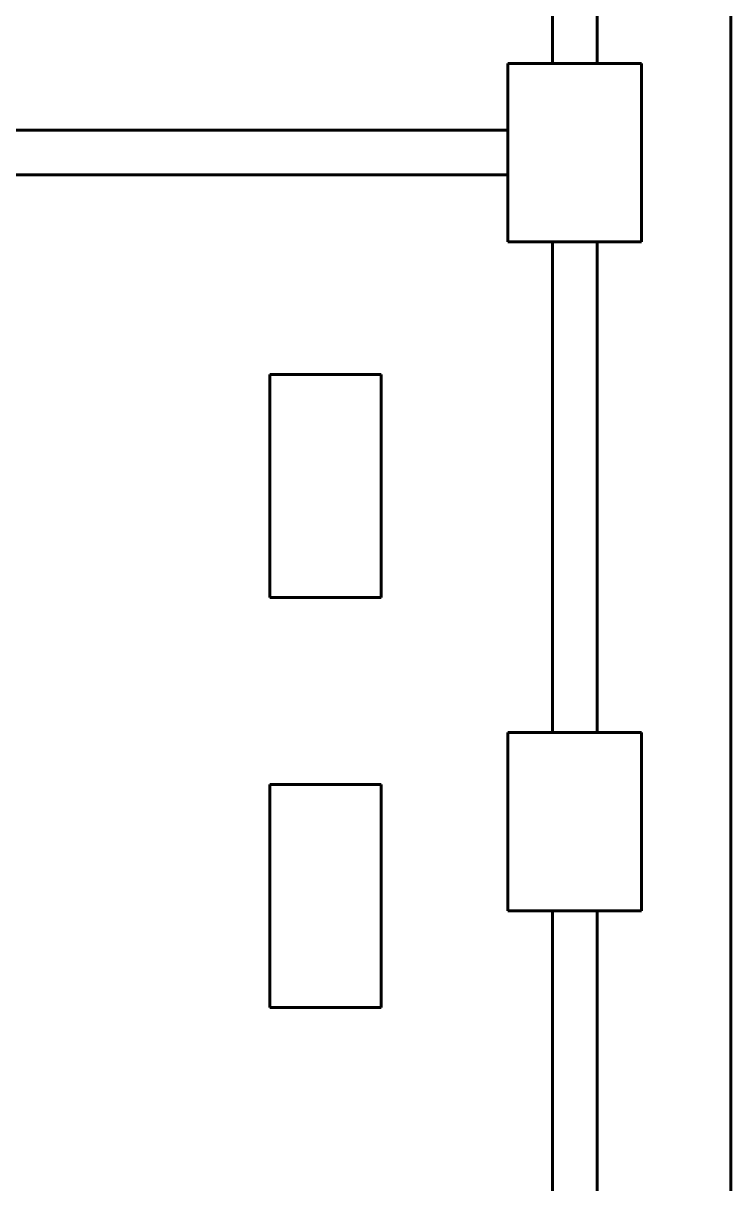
# Model space of a CAD drawing. Extents: x 0 to 297, y 0 to 292.
# Drawn here: x 245.71 to 253.64, y 147.46 to 160.47 of the extents above; entities that cross this region are included whole.
import ezdxf

# ---------------------------------------------------------------- set-up
doc = ezdxf.new("R2010")
doc.units = 0
doc.header["$MEASUREMENT"] = 0
doc.linetypes.add('K5LT_BASIC', pattern=[0])
doc.layers.add('Системный слой', color=7, linetype='Continuous')

# ---------------------------------------------------------------- blocks, each defined once
blk = doc.blocks.new('*U')
at = {"layer": 'Системный слой', "linetype": 'K5LT_BASIC', "lineweight": 60}
for p, q in [((251.142, 160.019), (251.142, 158.019)), ((252.642, 160.019), (251.142, 160.019)), ((252.642, 158.019), (252.642, 160.019)), ((251.142, 158.019), (252.642, 158.019)), ((249.724, 156.529), (248.474, 156.529)), ((248.474, 156.529), (248.474, 154.029)), ((249.724, 154.029), (249.724, 156.529)), ((248.474, 154.029), (249.724, 154.029)), ((249.724, 151.935), (248.474, 151.935)), ((248.474, 151.935), (248.474, 149.435)), ((249.724, 149.435), (249.724, 151.935)), ((248.474, 149.435), (249.724, 149.435))]:
    blk.add_line(p, q, dxfattribs=at)

msp = doc.modelspace()

# ---------------------------------------------------------------- linework, layer by layer
at = {"layer": 'Системный слой', "linetype": 'K5LT_BASIC', "lineweight": 60}
for p, q in [((253.642, 67.019), (253.642, 175.019)), ((251.642, 160.019), (251.642, 165.519)), ((252.142, 165.519), (252.142, 160.019)), ((251.142, 160.019), (252.642, 160.019)), ((251.142, 160.019), (251.142, 158.019)), ((251.142, 158.019), (251.142, 160.019)), ((251.142, 160.019), (252.642, 160.019)), ((252.642, 160.019), (251.642, 160.019)), ((252.642, 160.019), (252.642, 158.019)), ((252.642, 158.019), (252.642, 160.019)), ((251.142, 159.269), (231.142, 159.269)), ((251.142, 159.269), (238.142, 159.269)), ((252.642, 159.269), (252.642, 158.519)), ((251.142, 158.769), (231.142, 158.769)), ((238.142, 158.769), (251.142, 158.769)), ((252.642, 158.019), (251.142, 158.019)), ((251.142, 158.019), (252.642, 158.019)), ((251.642, 152.519), (251.642, 158.019)), ((252.142, 158.019), (252.142, 152.519)), ((251.142, 152.519), (252.642, 152.519)), ((251.142, 152.519), (251.142, 150.519)), ((251.142, 150.519), (251.142, 152.519)), ((251.142, 152.519), (252.642, 152.519)), ((252.642, 152.519), (251.642, 152.519)), ((252.642, 152.519), (252.642, 150.519)), ((252.642, 150.519), (252.642, 152.519)), ((252.642, 151.769), (252.642, 151.019)), ((252.642, 150.519), (251.142, 150.519)), ((251.142, 150.519), (252.642, 150.519)), ((251.642, 145.019), (251.642, 150.519)), ((252.142, 150.519), (252.142, 145.019))]:
    msp.add_line(p, q, dxfattribs=at)

# ---------------------------------------------------------------- block references
at = {"layer": 'Системный слой'}
msp.add_blockref('*U', (0, 0), dxfattribs=at)
msp.add_blockref('*U', (0, 0), dxfattribs=at)
msp.add_blockref('*U', (0, 0), dxfattribs=at)
msp.add_blockref('*U', (0, 0), dxfattribs=at)
msp.add_blockref('*U', (0, 0), dxfattribs=at)
msp.add_blockref('*U', (0, 0), dxfattribs=at)
msp.add_blockref('*U', (0, 0), dxfattribs=at)
msp.add_blockref('*U', (0, 0), dxfattribs=at)
msp.add_blockref('*U', (0, 0), dxfattribs=at)
msp.add_blockref('*U', (0, 0), dxfattribs=at)
msp.add_blockref('*U', (0, 0), dxfattribs=at)
msp.add_blockref('*U', (0, 0), dxfattribs=at)
msp.add_blockref('*U', (0, 0), dxfattribs=at)
msp.add_blockref('*U', (0, 0), dxfattribs=at)
msp.add_blockref('*U', (0, 0), dxfattribs=at)
msp.add_blockref('*U', (0, 0), dxfattribs=at)
msp.add_blockref('*U', (0, 0), dxfattribs=at)
msp.add_blockref('*U', (0, 0), dxfattribs=at)
msp.add_blockref('*U', (0, 0), dxfattribs=at)
msp.add_blockref('*U', (0, 0), dxfattribs=at)
msp.add_blockref('*U', (0, 0), dxfattribs=at)
msp.add_blockref('*U', (0, 0), dxfattribs=at)
msp.add_blockref('*U', (0, 0), dxfattribs=at)
msp.add_blockref('*U', (0, 0), dxfattribs=at)
msp.add_blockref('*U', (0, 0), dxfattribs=at)
msp.add_blockref('*U', (0, 0), dxfattribs=at)
msp.add_blockref('*U', (0, 0), dxfattribs=at)
msp.add_blockref('*U', (0, 0), dxfattribs=at)
msp.add_blockref('*U', (0, 0), dxfattribs=at)
msp.add_blockref('*U', (0, 0), dxfattribs=at)
msp.add_blockref('*U', (0, 0), dxfattribs=at)
msp.add_blockref('*U', (0, 0), dxfattribs=at)
msp.add_blockref('*U', (0, 0), dxfattribs=at)
msp.add_blockref('*U', (0, 0), dxfattribs=at)
msp.add_blockref('*U', (0, 0), dxfattribs=at)
msp.add_blockref('*U', (0, 0), dxfattribs=at)
msp.add_blockref('*U', (0, 0), dxfattribs=at)
msp.add_blockref('*U', (0, 0), dxfattribs=at)
msp.add_blockref('*U', (0, 0), dxfattribs=at)
msp.add_blockref('*U', (0, 0), dxfattribs=at)
msp.add_blockref('*U', (0, 0), dxfattribs=at)
msp.add_blockref('*U', (0, 0), dxfattribs=at)
msp.add_blockref('*U', (0, 0), dxfattribs=at)
msp.add_blockref('*U', (0, 0), dxfattribs=at)
msp.add_blockref('*U', (0, 0), dxfattribs=at)
msp.add_blockref('*U', (0, 0), dxfattribs=at)
msp.add_blockref('*U', (0, 0), dxfattribs=at)
msp.add_blockref('*U', (0, 0), dxfattribs=at)
msp.add_blockref('*U', (0, 0), dxfattribs=at)
msp.add_blockref('*U', (0, 0), dxfattribs=at)
msp.add_blockref('*U', (0, 0), dxfattribs=at)
msp.add_blockref('*U', (0, 0), dxfattribs=at)
msp.add_blockref('*U', (0, 0), dxfattribs=at)
msp.add_blockref('*U', (0, 0), dxfattribs=at)
msp.add_blockref('*U', (0, 0), dxfattribs=at)
msp.add_blockref('*U', (0, 0), dxfattribs=at)
msp.add_blockref('*U', (0, 0), dxfattribs=at)
msp.add_blockref('*U', (0, 0), dxfattribs=at)
msp.add_blockref('*U', (0, 0), dxfattribs=at)
msp.add_blockref('*U', (0, 0), dxfattribs=at)
msp.add_blockref('*U', (0, 0), dxfattribs=at)
msp.add_blockref('*U', (0, 0), dxfattribs=at)
msp.add_blockref('*U', (0, 0), dxfattribs=at)
msp.add_blockref('*U', (0, 0), dxfattribs=at)
msp.add_blockref('*U', (0, 0), dxfattribs=at)
msp.add_blockref('*U', (0, 0), dxfattribs=at)
msp.add_blockref('*U', (0, 0), dxfattribs=at)
msp.add_blockref('*U', (0, 0), dxfattribs=at)
msp.add_blockref('*U', (0, 0), dxfattribs=at)
msp.add_blockref('*U', (0, 0), dxfattribs=at)
msp.add_blockref('*U', (0, 0), dxfattribs=at)
msp.add_blockref('*U', (0, 0), dxfattribs=at)
msp.add_blockref('*U', (0, 0), dxfattribs=at)
msp.add_blockref('*U', (0, 0), dxfattribs=at)
msp.add_blockref('*U', (0, 0), dxfattribs=at)
msp.add_blockref('*U', (0, 0), dxfattribs=at)
msp.add_blockref('*U', (0, 0), dxfattribs=at)
msp.add_blockref('*U', (0, 0), dxfattribs=at)
msp.add_blockref('*U', (0, 0), dxfattribs=at)
msp.add_blockref('*U', (0, 0), dxfattribs=at)
msp.add_blockref('*U', (0, 0), dxfattribs=at)
msp.add_blockref('*U', (0, 0), dxfattribs=at)
msp.add_blockref('*U', (0, 0), dxfattribs=at)
msp.add_blockref('*U', (0, 0), dxfattribs=at)
msp.add_blockref('*U', (0, 0), dxfattribs=at)
msp.add_blockref('*U', (0, 0), dxfattribs=at)
msp.add_blockref('*U', (0, 0), dxfattribs=at)
msp.add_blockref('*U', (0, 0), dxfattribs=at)
msp.add_blockref('*U', (0, 0), dxfattribs=at)
msp.add_blockref('*U', (0, 0), dxfattribs=at)
msp.add_blockref('*U', (0, 0), dxfattribs=at)
msp.add_blockref('*U', (0, 0), dxfattribs=at)
msp.add_blockref('*U', (0, 0), dxfattribs=at)
msp.add_blockref('*U', (0, 0), dxfattribs=at)
msp.add_blockref('*U', (0, 0), dxfattribs=at)
msp.add_blockref('*U', (0, 0), dxfattribs=at)
msp.add_blockref('*U', (0, 0), dxfattribs=at)
msp.add_blockref('*U', (0, 0), dxfattribs=at)
msp.add_blockref('*U', (0, 0), dxfattribs=at)
msp.add_blockref('*U', (0, 0), dxfattribs=at)
msp.add_blockref('*U', (0, 0), dxfattribs=at)
msp.add_blockref('*U', (0, 0), dxfattribs=at)
msp.add_blockref('*U', (0, 0), dxfattribs=at)
msp.add_blockref('*U', (0, 0), dxfattribs=at)
msp.add_blockref('*U', (0, 0), dxfattribs=at)
msp.add_blockref('*U', (0, 0), dxfattribs=at)
msp.add_blockref('*U', (0, 0), dxfattribs=at)
msp.add_blockref('*U', (0, 0), dxfattribs=at)
msp.add_blockref('*U', (0, 0), dxfattribs=at)
msp.add_blockref('*U', (0, 0), dxfattribs=at)
msp.add_blockref('*U', (0, 0), dxfattribs=at)
msp.add_blockref('*U', (0, 0), dxfattribs=at)
msp.add_blockref('*U', (0, 0), dxfattribs=at)
msp.add_blockref('*U', (0, 0), dxfattribs=at)
msp.add_blockref('*U', (0, 0), dxfattribs=at)
msp.add_blockref('*U', (0, 0), dxfattribs=at)
msp.add_blockref('*U', (0, 0), dxfattribs=at)
msp.add_blockref('*U', (0, 0), dxfattribs=at)
msp.add_blockref('*U', (0, 0), dxfattribs=at)
msp.add_blockref('*U', (0, 0), dxfattribs=at)
msp.add_blockref('*U', (0, 0), dxfattribs=at)
msp.add_blockref('*U', (0, 0), dxfattribs=at)
msp.add_blockref('*U', (0, 0), dxfattribs=at)
msp.add_blockref('*U', (0, 0), dxfattribs=at)
msp.add_blockref('*U', (0, 0), dxfattribs=at)
msp.add_blockref('*U', (0, 0), dxfattribs=at)
msp.add_blockref('*U', (0, 0), dxfattribs=at)
msp.add_blockref('*U', (0, 0), dxfattribs=at)
msp.add_blockref('*U', (0, 0), dxfattribs=at)
msp.add_blockref('*U', (0, 0), dxfattribs=at)
msp.add_blockref('*U', (0, 0), dxfattribs=at)
msp.add_blockref('*U', (0, 0), dxfattribs=at)
msp.add_blockref('*U', (0, 0), dxfattribs=at)
msp.add_blockref('*U', (0, 0), dxfattribs=at)
msp.add_blockref('*U', (0, 0), dxfattribs=at)
msp.add_blockref('*U', (0, 0), dxfattribs=at)
msp.add_blockref('*U', (0, 0), dxfattribs=at)
msp.add_blockref('*U', (0, 0), dxfattribs=at)
msp.add_blockref('*U', (0, 0), dxfattribs=at)
msp.add_blockref('*U', (0, 0), dxfattribs=at)
msp.add_blockref('*U', (0, 0), dxfattribs=at)
msp.add_blockref('*U', (0, 0), dxfattribs=at)
msp.add_blockref('*U', (0, 0), dxfattribs=at)
msp.add_blockref('*U', (0, 0), dxfattribs=at)
msp.add_blockref('*U', (0, 0), dxfattribs=at)
msp.add_blockref('*U', (0, 0), dxfattribs=at)
msp.add_blockref('*U', (0, 0), dxfattribs=at)
msp.add_blockref('*U', (0, 0), dxfattribs=at)
msp.add_blockref('*U', (0, 0), dxfattribs=at)
msp.add_blockref('*U', (0, 0), dxfattribs=at)
msp.add_blockref('*U', (0, 0), dxfattribs=at)
msp.add_blockref('*U', (0, 0), dxfattribs=at)
msp.add_blockref('*U', (0, 0), dxfattribs=at)
msp.add_blockref('*U', (0, 0), dxfattribs=at)
msp.add_blockref('*U', (0, 0), dxfattribs=at)
msp.add_blockref('*U', (0, 0), dxfattribs=at)
msp.add_blockref('*U', (0, 0), dxfattribs=at)
msp.add_blockref('*U', (0, 0), dxfattribs=at)
msp.add_blockref('*U', (0, 0), dxfattribs=at)
msp.add_blockref('*U', (0, 0), dxfattribs=at)
msp.add_blockref('*U', (0, 0), dxfattribs=at)
msp.add_blockref('*U', (0, 0), dxfattribs=at)
msp.add_blockref('*U', (0, 0), dxfattribs=at)
msp.add_blockref('*U', (0, 0), dxfattribs=at)
msp.add_blockref('*U', (0, 0), dxfattribs=at)
msp.add_blockref('*U', (0, 0), dxfattribs=at)
msp.add_blockref('*U', (0, 0), dxfattribs=at)
msp.add_blockref('*U', (0, 0), dxfattribs=at)
msp.add_blockref('*U', (0, 0), dxfattribs=at)
msp.add_blockref('*U', (0, 0), dxfattribs=at)
msp.add_blockref('*U', (0, 0), dxfattribs=at)
msp.add_blockref('*U', (0, 0), dxfattribs=at)
msp.add_blockref('*U', (0, 0), dxfattribs=at)
msp.add_blockref('*U', (0, 0), dxfattribs=at)
msp.add_blockref('*U', (0, 0), dxfattribs=at)
msp.add_blockref('*U', (0, 0), dxfattribs=at)
msp.add_blockref('*U', (0, 0), dxfattribs=at)
msp.add_blockref('*U', (0, 0), dxfattribs=at)
msp.add_blockref('*U', (0, 0), dxfattribs=at)
msp.add_blockref('*U', (0, 0), dxfattribs=at)
msp.add_blockref('*U', (0, 0), dxfattribs=at)
msp.add_blockref('*U', (0, 0), dxfattribs=at)
msp.add_blockref('*U', (0, 0), dxfattribs=at)
msp.add_blockref('*U', (0, 0), dxfattribs=at)
msp.add_blockref('*U', (0, 0), dxfattribs=at)
msp.add_blockref('*U', (0, 0), dxfattribs=at)
msp.add_blockref('*U', (0, 0), dxfattribs=at)
msp.add_blockref('*U', (0, 0), dxfattribs=at)
msp.add_blockref('*U', (0, 0), dxfattribs=at)
msp.add_blockref('*U', (0, 0), dxfattribs=at)
msp.add_blockref('*U', (0, 0), dxfattribs=at)
msp.add_blockref('*U', (0, 0), dxfattribs=at)
msp.add_blockref('*U', (0, 0), dxfattribs=at)
msp.add_blockref('*U', (0, 0), dxfattribs=at)
msp.add_blockref('*U', (0, 0), dxfattribs=at)
msp.add_blockref('*U', (0, 0), dxfattribs=at)
msp.add_blockref('*U', (0, 0), dxfattribs=at)
msp.add_blockref('*U', (0, 0), dxfattribs=at)
msp.add_blockref('*U', (0, 0), dxfattribs=at)
msp.add_blockref('*U', (0, 0), dxfattribs=at)
msp.add_blockref('*U', (0, 0), dxfattribs=at)
msp.add_blockref('*U', (0, 0), dxfattribs=at)
msp.add_blockref('*U', (0, 0), dxfattribs=at)
msp.add_blockref('*U', (0, 0), dxfattribs=at)
msp.add_blockref('*U', (0, 0), dxfattribs=at)
msp.add_blockref('*U', (0, 0), dxfattribs=at)
msp.add_blockref('*U', (0, 0), dxfattribs=at)
msp.add_blockref('*U', (0, 0), dxfattribs=at)
msp.add_blockref('*U', (0, 0), dxfattribs=at)
msp.add_blockref('*U', (0, 0), dxfattribs=at)
msp.add_blockref('*U', (0, 0), dxfattribs=at)
msp.add_blockref('*U', (0, 0), dxfattribs=at)
msp.add_blockref('*U', (0, 0), dxfattribs=at)
msp.add_blockref('*U', (0, 0), dxfattribs=at)
msp.add_blockref('*U', (0, 0), dxfattribs=at)
msp.add_blockref('*U', (0, 0), dxfattribs=at)
msp.add_blockref('*U', (0, 0), dxfattribs=at)
msp.add_blockref('*U', (0, 0), dxfattribs=at)
msp.add_blockref('*U', (0, 0), dxfattribs=at)
msp.add_blockref('*U', (0, 0), dxfattribs=at)
msp.add_blockref('*U', (0, 0), dxfattribs=at)
msp.add_blockref('*U', (0, 0), dxfattribs=at)
msp.add_blockref('*U', (0, 0), dxfattribs=at)
msp.add_blockref('*U', (0, 0), dxfattribs=at)
msp.add_blockref('*U', (0, 0), dxfattribs=at)
msp.add_blockref('*U', (0, 0), dxfattribs=at)
msp.add_blockref('*U', (0, 0), dxfattribs=at)
msp.add_blockref('*U', (0, 0), dxfattribs=at)
msp.add_blockref('*U', (0, 0), dxfattribs=at)
msp.add_blockref('*U', (0, 0), dxfattribs=at)
msp.add_blockref('*U', (0, 0), dxfattribs=at)
msp.add_blockref('*U', (0, 0), dxfattribs=at)
msp.add_blockref('*U', (0, 0), dxfattribs=at)
msp.add_blockref('*U', (0, 0), dxfattribs=at)
msp.add_blockref('*U', (0, 0), dxfattribs=at)
msp.add_blockref('*U', (0, 0), dxfattribs=at)
msp.add_blockref('*U', (0, 0), dxfattribs=at)
msp.add_blockref('*U', (0, 0), dxfattribs=at)
msp.add_blockref('*U', (0, 0), dxfattribs=at)
msp.add_blockref('*U', (0, 0), dxfattribs=at)
msp.add_blockref('*U', (0, 0), dxfattribs=at)
msp.add_blockref('*U', (0, 0), dxfattribs=at)
msp.add_blockref('*U', (0, 0), dxfattribs=at)
msp.add_blockref('*U', (0, 0), dxfattribs=at)
msp.add_blockref('*U', (0, 0), dxfattribs=at)
msp.add_blockref('*U', (0, 0), dxfattribs=at)
msp.add_blockref('*U', (0, 0), dxfattribs=at)
msp.add_blockref('*U', (0, 0), dxfattribs=at)
msp.add_blockref('*U', (0, 0), dxfattribs=at)
msp.add_blockref('*U', (0, 0), dxfattribs=at)
msp.add_blockref('*U', (0, 0), dxfattribs=at)
msp.add_blockref('*U', (0, 0), dxfattribs=at)
msp.add_blockref('*U', (0, 0), dxfattribs=at)
msp.add_blockref('*U', (0, 0), dxfattribs=at)
msp.add_blockref('*U', (0, 0), dxfattribs=at)
msp.add_blockref('*U', (0, 0), dxfattribs=at)
msp.add_blockref('*U', (0, 0), dxfattribs=at)
msp.add_blockref('*U', (0, 0), dxfattribs=at)
msp.add_blockref('*U', (0, 0), dxfattribs=at)
msp.add_blockref('*U', (0, 0), dxfattribs=at)
msp.add_blockref('*U', (0, 0), dxfattribs=at)
msp.add_blockref('*U', (0, 0), dxfattribs=at)
msp.add_blockref('*U', (0, 0), dxfattribs=at)
msp.add_blockref('*U', (0, 0), dxfattribs=at)
msp.add_blockref('*U', (0, 0), dxfattribs=at)
msp.add_blockref('*U', (0, 0), dxfattribs=at)
msp.add_blockref('*U', (0, 0), dxfattribs=at)
msp.add_blockref('*U', (0, 0), dxfattribs=at)
msp.add_blockref('*U', (0, 0), dxfattribs=at)
msp.add_blockref('*U', (0, 0), dxfattribs=at)
msp.add_blockref('*U', (0, 0), dxfattribs=at)
msp.add_blockref('*U', (0, 0), dxfattribs=at)
msp.add_blockref('*U', (0, 0), dxfattribs=at)
msp.add_blockref('*U', (0, 0), dxfattribs=at)
msp.add_blockref('*U', (0, 0), dxfattribs=at)
msp.add_blockref('*U', (0, 0), dxfattribs=at)
msp.add_blockref('*U', (0, 0), dxfattribs=at)
msp.add_blockref('*U', (0, 0), dxfattribs=at)
msp.add_blockref('*U', (0, 0), dxfattribs=at)
msp.add_blockref('*U', (0, 0), dxfattribs=at)
msp.add_blockref('*U', (0, 0), dxfattribs=at)
msp.add_blockref('*U', (0, 0), dxfattribs=at)
msp.add_blockref('*U', (0, 0), dxfattribs=at)
msp.add_blockref('*U', (0, 0), dxfattribs=at)
msp.add_blockref('*U', (0, 0), dxfattribs=at)
msp.add_blockref('*U', (0, 0), dxfattribs=at)
msp.add_blockref('*U', (0, 0), dxfattribs=at)
msp.add_blockref('*U', (0, 0), dxfattribs=at)
msp.add_blockref('*U', (0, 0), dxfattribs=at)
msp.add_blockref('*U', (0, 0), dxfattribs=at)
msp.add_blockref('*U', (0, 0), dxfattribs=at)
msp.add_blockref('*U', (0, 0), dxfattribs=at)
msp.add_blockref('*U', (0, 0), dxfattribs=at)
msp.add_blockref('*U', (0, 0), dxfattribs=at)
msp.add_blockref('*U', (0, 0), dxfattribs=at)
msp.add_blockref('*U', (0, 0), dxfattribs=at)
msp.add_blockref('*U', (0, 0), dxfattribs=at)
msp.add_blockref('*U', (0, 0), dxfattribs=at)
msp.add_blockref('*U', (0, 0), dxfattribs=at)
msp.add_blockref('*U', (0, 0), dxfattribs=at)
msp.add_blockref('*U', (0, 0), dxfattribs=at)
msp.add_blockref('*U', (0, 0), dxfattribs=at)
msp.add_blockref('*U', (0, 0), dxfattribs=at)
msp.add_blockref('*U', (0, 0), dxfattribs=at)
msp.add_blockref('*U', (0, 0), dxfattribs=at)
msp.add_blockref('*U', (0, 0), dxfattribs=at)
msp.add_blockref('*U', (0, 0), dxfattribs=at)
msp.add_blockref('*U', (0, 0), dxfattribs=at)
msp.add_blockref('*U', (0, 0), dxfattribs=at)
msp.add_blockref('*U', (0, 0), dxfattribs=at)
msp.add_blockref('*U', (0, 0), dxfattribs=at)
msp.add_blockref('*U', (0, 0), dxfattribs=at)
msp.add_blockref('*U', (0, 0), dxfattribs=at)
msp.add_blockref('*U', (0, 0), dxfattribs=at)
msp.add_blockref('*U', (0, 0), dxfattribs=at)
msp.add_blockref('*U', (0, 0), dxfattribs=at)
msp.add_blockref('*U', (0, 0), dxfattribs=at)
msp.add_blockref('*U', (0, 0), dxfattribs=at)
msp.add_blockref('*U', (0, 0), dxfattribs=at)
msp.add_blockref('*U', (0, 0), dxfattribs=at)
msp.add_blockref('*U', (0, 0), dxfattribs=at)
msp.add_blockref('*U', (0, 0), dxfattribs=at)
msp.add_blockref('*U', (0, 0), dxfattribs=at)
msp.add_blockref('*U', (0, 0), dxfattribs=at)
msp.add_blockref('*U', (0, 0), dxfattribs=at)
msp.add_blockref('*U', (0, 0), dxfattribs=at)
msp.add_blockref('*U', (0, 0), dxfattribs=at)
msp.add_blockref('*U', (0, 0), dxfattribs=at)
msp.add_blockref('*U', (0, 0), dxfattribs=at)
msp.add_blockref('*U', (0, 0), dxfattribs=at)
msp.add_blockref('*U', (0, 0), dxfattribs=at)
msp.add_blockref('*U', (0, 0), dxfattribs=at)
msp.add_blockref('*U', (0, 0), dxfattribs=at)
msp.add_blockref('*U', (0, 0), dxfattribs=at)
msp.add_blockref('*U', (0, 0), dxfattribs=at)
msp.add_blockref('*U', (0, 0), dxfattribs=at)
msp.add_blockref('*U', (0, 0), dxfattribs=at)
msp.add_blockref('*U', (0, 0), dxfattribs=at)
msp.add_blockref('*U', (0, 0), dxfattribs=at)
msp.add_blockref('*U', (0, 0), dxfattribs=at)
msp.add_blockref('*U', (0, 0), dxfattribs=at)
msp.add_blockref('*U', (0, 0), dxfattribs=at)
msp.add_blockref('*U', (0, 0), dxfattribs=at)
msp.add_blockref('*U', (0, 0), dxfattribs=at)
msp.add_blockref('*U', (0, 0), dxfattribs=at)
msp.add_blockref('*U', (0, 0), dxfattribs=at)
msp.add_blockref('*U', (0, 0), dxfattribs=at)
msp.add_blockref('*U', (0, 0), dxfattribs=at)
msp.add_blockref('*U', (0, 0), dxfattribs=at)
msp.add_blockref('*U', (0, 0), dxfattribs=at)
msp.add_blockref('*U', (0, 0), dxfattribs=at)
msp.add_blockref('*U', (0, 0), dxfattribs=at)
msp.add_blockref('*U', (0, 0), dxfattribs=at)
msp.add_blockref('*U', (0, 0), dxfattribs=at)
msp.add_blockref('*U', (0, 0), dxfattribs=at)
msp.add_blockref('*U', (0, 0), dxfattribs=at)
msp.add_blockref('*U', (0, 0), dxfattribs=at)
msp.add_blockref('*U', (0, 0), dxfattribs=at)
msp.add_blockref('*U', (0, 0), dxfattribs=at)
msp.add_blockref('*U', (0, 0), dxfattribs=at)
msp.add_blockref('*U', (0, 0), dxfattribs=at)
msp.add_blockref('*U', (0, 0), dxfattribs=at)
msp.add_blockref('*U', (0, 0), dxfattribs=at)
msp.add_blockref('*U', (0, 0), dxfattribs=at)

doc.saveas('drawing.dxf')
